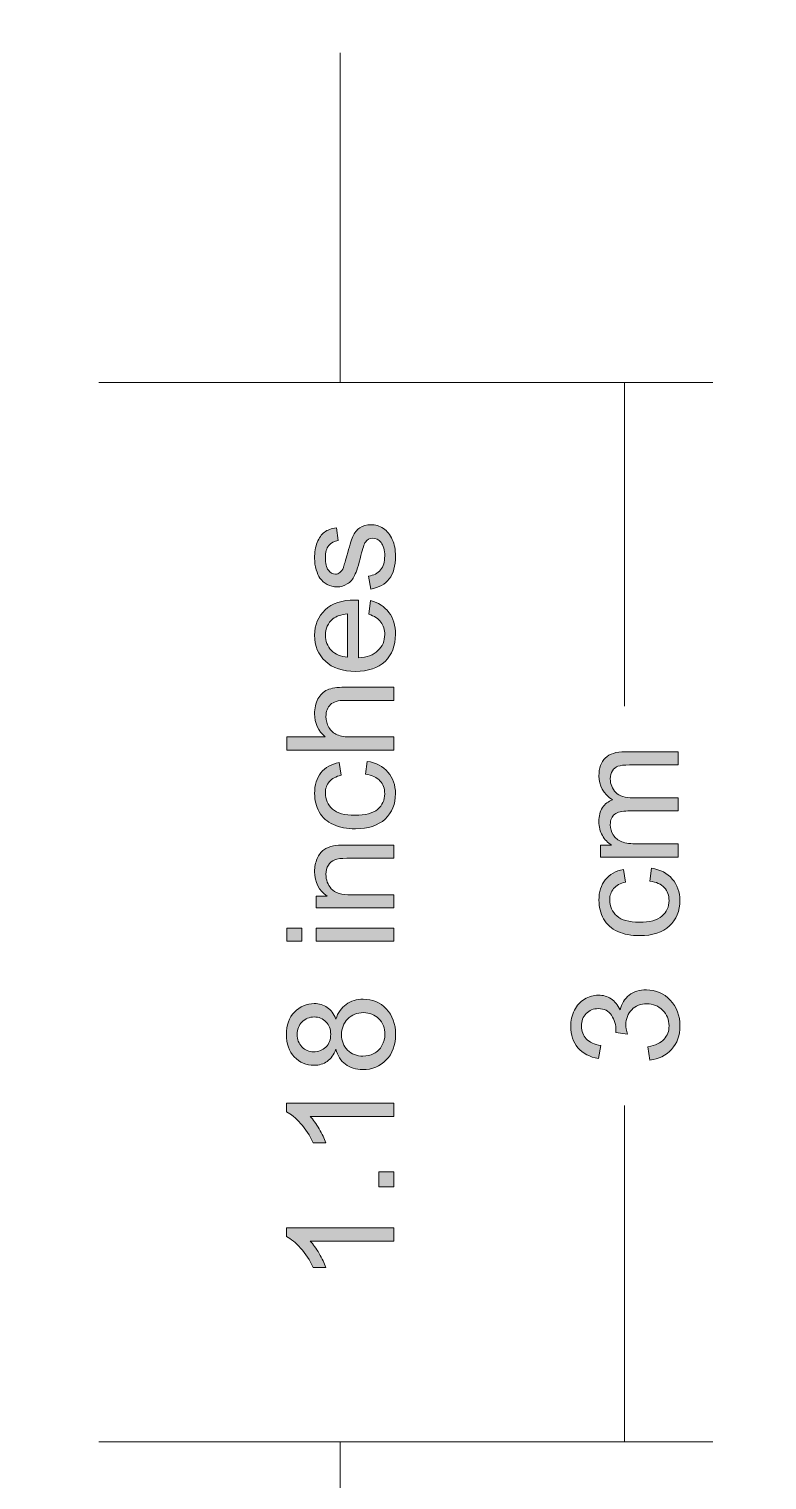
# Model space of a CAD drawing. Header units: centimetres. Extents: x 0 to 42, y -40 to 0.
# Drawn here: x 7.142 to 9.231, y -35.99 to -31.88 of the extents above; entities that cross this region are included whole.
import ezdxf

# ---------------------------------------------------------------- set-up
doc = ezdxf.new("R2010")
doc.units = ezdxf.units.CM
doc.header["$MEASUREMENT"] = 0

msp = doc.modelspace()

# ---------------------------------------------------------------- hatches: boundary and pattern name
at = {"true_color": 0x3374a9}
h = msp.add_hatch(color=155, dxfattribs=at)
edge = h.paths.add_edge_path()
edge.add_spline(control_points=[(8.1747, -35.2759), (8.1747, -35.2759), (8.1747, -35.3132), (8.1747, -35.3132), (8.1747, -35.3132), (7.9375, -35.3132), (7.9375, -35.3132), (7.9461, -35.3221), (7.9546, -35.3339), (7.9632, -35.3484), (7.9717, -35.363), (7.9781, -35.3761), (7.9823, -35.3877), (7.9823, -35.3877), (7.9464, -35.3877), (7.9464, -35.3877), (7.9366, -35.3669), (7.9248, -35.3486), (7.9108, -35.3331), (7.8969, -35.3175), (7.8834, -35.3064), (7.8703, -35.2999), (7.8703, -35.2999), (7.8703, -35.2759), (7.8703, -35.2759), (7.8703, -35.2759), (8.1747, -35.2759), (8.1747, -35.2759), (8.1747, -35.2759), (8.1747, -35.2759), (8.1747, -35.2759)], knot_values=[0, 0, 0, 0, 1, 1, 1, 2, 2, 2, 3, 3, 3, 4, 4, 4, 5, 5, 5, 6, 6, 6, 7, 7, 7, 8, 8, 8, 9, 9, 9, 10, 10, 10, 10], degree=3, periodic=1)
h.paths.add_polyline_path([(8.1747, -35.1594), (8.1323, -35.1594), (8.1323, -35.1171), (8.1747, -35.1171)])
edge = h.paths.add_edge_path()
edge.add_spline(control_points=[(8.1747, -34.9228), (8.1747, -34.9228), (8.1747, -34.9601), (8.1747, -34.9601), (8.1747, -34.9601), (7.9375, -34.9601), (7.9375, -34.9601), (7.9461, -34.9691), (7.9546, -34.9808), (7.9632, -34.9954), (7.9717, -35.0099), (7.9781, -35.023), (7.9823, -35.0346), (7.9823, -35.0346), (7.9464, -35.0346), (7.9464, -35.0346), (7.9366, -35.0138), (7.9248, -34.9956), (7.9108, -34.98), (7.8969, -34.9644), (7.8834, -34.9533), (7.8703, -34.9468), (7.8703, -34.9468), (7.8703, -34.9228), (7.8703, -34.9228), (7.8703, -34.9228), (8.1747, -34.9228), (8.1747, -34.9228), (8.1747, -34.9228), (8.1747, -34.9228), (8.1747, -34.9228)], knot_values=[0, 0, 0, 0, 1, 1, 1, 2, 2, 2, 3, 3, 3, 4, 4, 4, 5, 5, 5, 6, 6, 6, 7, 7, 7, 8, 8, 8, 9, 9, 9, 10, 10, 10, 10], degree=3, periodic=1)
edge = h.paths.add_edge_path()
edge.add_spline(control_points=[(8.0104, -34.7697), (8.0047, -34.7852), (7.9966, -34.7966), (7.9862, -34.8041), (7.9756, -34.8115), (7.9631, -34.8153), (7.9485, -34.8153), (7.9264, -34.8153), (7.9079, -34.8073), (7.8929, -34.7915), (7.8779, -34.7757), (7.8703, -34.7546), (7.8703, -34.7283), (7.8703, -34.7019), (7.878, -34.6806), (7.8934, -34.6645), (7.9088, -34.6485), (7.9275, -34.6404), (7.9495, -34.6404), (7.9636, -34.6404), (7.9759, -34.6441), (7.9862, -34.6514), (7.9967, -34.6588), (8.0047, -34.6699), (8.0104, -34.6849), (8.0164, -34.6664), (8.0262, -34.6523), (8.0397, -34.6427), (8.0532, -34.633), (8.0693, -34.6281), (8.088, -34.6281), (8.1139, -34.6281), (8.1357, -34.6373), (8.1533, -34.6556), (8.1709, -34.6739), (8.1798, -34.698), (8.1798, -34.7278), (8.1798, -34.7577), (8.1709, -34.7817), (8.1532, -34.8001), (8.1355, -34.8184), (8.1134, -34.8275), (8.087, -34.8275), (8.0673, -34.8275), (8.0508, -34.8225), (8.0375, -34.8125), (8.0242, -34.8025), (8.0152, -34.7882), (8.0104, -34.7697), (8.0104, -34.7697), (8.0104, -34.7697), (8.0104, -34.7697)], knot_values=[0, 0, 0, 0, 1, 1, 1, 2, 2, 2, 3, 3, 3, 4, 4, 4, 5, 5, 5, 6, 6, 6, 7, 7, 7, 8, 8, 8, 9, 9, 9, 10, 10, 10, 11, 11, 11, 12, 12, 12, 13, 13, 13, 14, 14, 14, 15, 15, 15, 16, 16, 16, 17, 17, 17, 17], degree=3, periodic=1)
edge = h.paths.add_edge_path()
edge.add_spline(control_points=[(7.9471, -34.7772), (7.9615, -34.7772), (7.9733, -34.7726), (7.9823, -34.7635), (7.9915, -34.7543), (7.996, -34.7423), (7.996, -34.7274), (7.996, -34.7129), (7.9915, -34.7012), (7.9825, -34.6921), (7.9735, -34.683), (7.9624, -34.6785), (7.9493, -34.6785), (7.9356, -34.6785), (7.9241, -34.6832), (7.9148, -34.6926), (7.9054, -34.7019), (7.9008, -34.7137), (7.9008, -34.7278), (7.9008, -34.7422), (7.9054, -34.7539), (7.9145, -34.7633), (7.9236, -34.7725), (7.9344, -34.7772), (7.9471, -34.7772), (7.9471, -34.7772), (7.9471, -34.7772), (7.9471, -34.7772)], knot_values=[0, 0, 0, 0, 1, 1, 1, 2, 2, 2, 3, 3, 3, 4, 4, 4, 5, 5, 5, 6, 6, 6, 7, 7, 7, 8, 8, 8, 9, 9, 9, 9], degree=3, periodic=1)
edge = h.paths.add_edge_path()
edge.add_spline(control_points=[(8.0873, -34.7894), (8.0979, -34.7894), (8.1081, -34.787), (8.1181, -34.782), (8.128, -34.7771), (8.1357, -34.7696), (8.1411, -34.7596), (8.1465, -34.7496), (8.1493, -34.7389), (8.1493, -34.7276), (8.1493, -34.7096), (8.1436, -34.695), (8.1321, -34.6834), (8.1207, -34.6719), (8.1062, -34.6662), (8.0885, -34.6662), (8.0706, -34.6662), (8.0558, -34.6722), (8.0441, -34.6839), (8.0324, -34.6958), (8.0265, -34.7108), (8.0265, -34.7287), (8.0265, -34.7464), (8.0323, -34.7608), (8.0439, -34.7723), (8.0554, -34.7837), (8.0699, -34.7894), (8.0873, -34.7894), (8.0873, -34.7894), (8.0873, -34.7894), (8.0873, -34.7894)], knot_values=[0, 0, 0, 0, 1, 1, 1, 2, 2, 2, 3, 3, 3, 4, 4, 4, 5, 5, 5, 6, 6, 6, 7, 7, 7, 8, 8, 8, 9, 9, 9, 10, 10, 10, 10], degree=3, periodic=1)
h.paths.add_polyline_path([(7.9139, -34.4639), (7.8716, -34.4639), (7.8716, -34.4266), (7.9139, -34.4266)])
h.paths.add_polyline_path([(8.1747, -34.4639), (7.955, -34.4639), (7.955, -34.4266), (8.1747, -34.4266)])
edge = h.paths.add_edge_path()
edge.add_spline(control_points=[(8.1747, -34.3698), (8.1747, -34.3698), (7.955, -34.3698), (7.955, -34.3698), (7.955, -34.3698), (7.955, -34.3364), (7.955, -34.3364), (7.955, -34.3364), (7.9862, -34.3364), (7.9862, -34.3364), (7.9622, -34.3203), (7.9503, -34.297), (7.9503, -34.2666), (7.9503, -34.2533), (7.9527, -34.2412), (7.9574, -34.2301), (7.9622, -34.219), (7.9684, -34.2107), (7.9761, -34.2052), (7.9838, -34.1997), (7.993, -34.1958), (8.0036, -34.1936), (8.0105, -34.1923), (8.0226, -34.1916), (8.0398, -34.1916), (8.0398, -34.1916), (8.1747, -34.1916), (8.1747, -34.1916), (8.1747, -34.1916), (8.1747, -34.2289), (8.1747, -34.2289), (8.1747, -34.2289), (8.0412, -34.2289), (8.0412, -34.2289), (8.026, -34.2289), (8.0147, -34.2303), (8.0072, -34.2332), (7.9997, -34.2361), (7.9937, -34.2412), (7.9892, -34.2485), (7.9848, -34.2559), (7.9825, -34.2646), (7.9825, -34.2744), (7.9825, -34.2902), (7.9875, -34.3039), (7.9976, -34.3154), (8.0076, -34.3269), (8.0267, -34.3326), (8.0548, -34.3326), (8.0548, -34.3326), (8.1747, -34.3326), (8.1747, -34.3326), (8.1747, -34.3326), (8.1747, -34.3698), (8.1747, -34.3698), (8.1747, -34.3698), (8.1747, -34.3698), (8.1747, -34.3698)], knot_values=[0, 0, 0, 0, 1, 1, 1, 2, 2, 2, 3, 3, 3, 4, 4, 4, 5, 5, 5, 6, 6, 6, 7, 7, 7, 8, 8, 8, 9, 9, 9, 10, 10, 10, 11, 11, 11, 12, 12, 12, 13, 13, 13, 14, 14, 14, 15, 15, 15, 16, 16, 16, 17, 17, 17, 18, 18, 18, 19, 19, 19, 19], degree=3, periodic=1)
edge = h.paths.add_edge_path()
edge.add_spline(control_points=[(8.0942, -33.9909), (8.0942, -33.9909), (8.0993, -33.9545), (8.0993, -33.9545), (8.1244, -33.9585), (8.1439, -33.9687), (8.1581, -33.9851), (8.1723, -34.0015), (8.1793, -34.0218), (8.1793, -34.0457), (8.1793, -34.0757), (8.1695, -34.0998), (8.1499, -34.118), (8.1303, -34.1363), (8.1022, -34.1454), (8.0657, -34.1454), (8.042, -34.1454), (8.0213, -34.1414), (8.0035, -34.1336), (7.9858, -34.1258), (7.9725, -34.1139), (7.9637, -34.0978), (7.9548, -34.0818), (7.9503, -34.0643), (7.9503, -34.0454), (7.9503, -34.0216), (7.9563, -34.0021), (7.9684, -33.987), (7.9804, -33.9718), (7.9976, -33.9621), (8.0197, -33.9579), (8.0197, -33.9579), (8.0252, -33.9938), (8.0252, -33.9938), (8.0105, -33.9973), (7.9994, -34.0034), (7.9919, -34.0122), (7.9845, -34.0209), (7.9808, -34.0315), (7.9808, -34.0439), (7.9808, -34.0627), (7.9875, -34.0779), (8.0009, -34.0897), (8.0144, -34.1014), (8.0356, -34.1073), (8.0646, -34.1073), (8.0941, -34.1073), (8.1155, -34.1016), (8.1288, -34.0904), (8.1421, -34.079), (8.1489, -34.0643), (8.1489, -34.0461), (8.1489, -34.0314), (8.1444, -34.0192), (8.1355, -34.0095), (8.1266, -33.9997), (8.1128, -33.9935), (8.0942, -33.9909), (8.0942, -33.9909), (8.0942, -33.9909), (8.0942, -33.9909)], knot_values=[0, 0, 0, 0, 1, 1, 1, 2, 2, 2, 3, 3, 3, 4, 4, 4, 5, 5, 5, 6, 6, 6, 7, 7, 7, 8, 8, 8, 9, 9, 9, 10, 10, 10, 11, 11, 11, 12, 12, 12, 13, 13, 13, 14, 14, 14, 15, 15, 15, 16, 16, 16, 17, 17, 17, 18, 18, 18, 19, 19, 19, 20, 20, 20, 20], degree=3, periodic=1)
edge = h.paths.add_edge_path()
edge.add_spline(control_points=[(8.1747, -33.9227), (8.1747, -33.9227), (7.8716, -33.9227), (7.8716, -33.9227), (7.8716, -33.9227), (7.8716, -33.8855), (7.8716, -33.8855), (7.8716, -33.8855), (7.9806, -33.8855), (7.9806, -33.8855), (7.9604, -33.8682), (7.9503, -33.8464), (7.9503, -33.82), (7.9503, -33.8038), (7.9535, -33.7898), (7.9599, -33.7778), (7.9663, -33.7659), (7.9751, -33.7573), (7.9864, -33.7522), (7.9977, -33.747), (8.0142, -33.7445), (8.0356, -33.7445), (8.0356, -33.7445), (8.1747, -33.7445), (8.1747, -33.7445), (8.1747, -33.7445), (8.1747, -33.7817), (8.1747, -33.7817), (8.1747, -33.7817), (8.0358, -33.7817), (8.0358, -33.7817), (8.0172, -33.7817), (8.0036, -33.7858), (7.9952, -33.7938), (7.9867, -33.8018), (7.9825, -33.8131), (7.9825, -33.8278), (7.9825, -33.8387), (7.9853, -33.849), (7.991, -33.8587), (7.9967, -33.8683), (8.0045, -33.8752), (8.0143, -33.8793), (8.0241, -33.8834), (8.0375, -33.8855), (8.0547, -33.8855), (8.0547, -33.8855), (8.1747, -33.8855), (8.1747, -33.8855), (8.1747, -33.8855), (8.1747, -33.9227), (8.1747, -33.9227), (8.1747, -33.9227), (8.1747, -33.9227), (8.1747, -33.9227)], knot_values=[0, 0, 0, 0, 1, 1, 1, 2, 2, 2, 3, 3, 3, 4, 4, 4, 5, 5, 5, 6, 6, 6, 7, 7, 7, 8, 8, 8, 9, 9, 9, 10, 10, 10, 11, 11, 11, 12, 12, 12, 13, 13, 13, 14, 14, 14, 15, 15, 15, 16, 16, 16, 17, 17, 17, 18, 18, 18, 18], degree=3, periodic=1)
edge = h.paths.add_edge_path()
edge.add_spline(control_points=[(8.1036, -33.5374), (8.1036, -33.5374), (8.1086, -33.4989), (8.1086, -33.4989), (8.131, -33.5049), (8.1484, -33.5161), (8.1608, -33.5325), (8.1731, -33.5488), (8.1793, -33.5697), (8.1793, -33.5952), (8.1793, -33.6272), (8.1695, -33.6526), (8.1497, -33.6714), (8.13, -33.6902), (8.1023, -33.6996), (8.0667, -33.6996), (8.0298, -33.6996), (8.0012, -33.6901), (7.9809, -33.6711), (7.9605, -33.6521), (7.9503, -33.6275), (7.9503, -33.5973), (7.9503, -33.568), (7.9603, -33.5441), (7.9802, -33.5255), (8.0002, -33.5069), (8.0283, -33.4976), (8.0645, -33.4976), (8.0667, -33.4976), (8.07, -33.4977), (8.0743, -33.4978), (8.0743, -33.4978), (8.0743, -33.6615), (8.0743, -33.6615), (8.0984, -33.66), (8.1169, -33.6533), (8.1297, -33.641), (8.1424, -33.6288), (8.1489, -33.6135), (8.1489, -33.5952), (8.1489, -33.5816), (8.1453, -33.5699), (8.1381, -33.5603), (8.1309, -33.5507), (8.1194, -33.5431), (8.1036, -33.5374), (8.1036, -33.5374), (8.1036, -33.5374), (8.1036, -33.5374)], knot_values=[0, 0, 0, 0, 1, 1, 1, 2, 2, 2, 3, 3, 3, 4, 4, 4, 5, 5, 5, 6, 6, 6, 7, 7, 7, 8, 8, 8, 9, 9, 9, 10, 10, 10, 11, 11, 11, 12, 12, 12, 13, 13, 13, 14, 14, 14, 15, 15, 15, 16, 16, 16, 16], degree=3, periodic=1)
edge = h.paths.add_edge_path()
edge.add_spline(control_points=[(8.0439, -33.6593), (8.0439, -33.6593), (8.0439, -33.537), (8.0439, -33.537), (8.0254, -33.5386), (8.0116, -33.5433), (8.0023, -33.551), (7.988, -33.5628), (7.9808, -33.5782), (7.9808, -33.597), (7.9808, -33.6141), (7.9865, -33.6284), (7.9979, -33.6401), (8.0094, -33.6516), (8.0247, -33.6581), (8.0439, -33.6593), (8.0439, -33.6593), (8.0439, -33.6593), (8.0439, -33.6593)], knot_values=[0, 0, 0, 0, 1, 1, 1, 2, 2, 2, 3, 3, 3, 4, 4, 4, 5, 5, 5, 6, 6, 6, 6], degree=3, periodic=1)
edge = h.paths.add_edge_path()
edge.add_spline(control_points=[(8.1091, -33.4667), (8.1091, -33.4667), (8.1031, -33.4298), (8.1031, -33.4298), (8.1179, -33.4278), (8.1292, -33.422), (8.1371, -33.4125), (8.1449, -33.4031), (8.1489, -33.3898), (8.1489, -33.3729), (8.1489, -33.3557), (8.1454, -33.343), (8.1384, -33.3347), (8.1315, -33.3265), (8.1233, -33.3223), (8.1139, -33.3223), (8.1055, -33.3223), (8.0989, -33.326), (8.0941, -33.3335), (8.0908, -33.3387), (8.0866, -33.3514), (8.0815, -33.3716), (8.0746, -33.3988), (8.0687, -33.4176), (8.0637, -33.4282), (8.0586, -33.4387), (8.0517, -33.4467), (8.0428, -33.4521), (8.034, -33.4576), (8.0242, -33.4603), (8.0135, -33.4603), (8.0036, -33.4603), (7.9946, -33.4581), (7.9863, -33.4536), (7.978, -33.4491), (7.9711, -33.443), (7.9655, -33.4353), (7.9613, -33.4295), (7.9577, -33.4216), (7.9548, -33.4117), (7.9518, -33.4017), (7.9503, -33.391), (7.9503, -33.3796), (7.9503, -33.3624), (7.9528, -33.3473), (7.9578, -33.3343), (7.9627, -33.3212), (7.9695, -33.3116), (7.978, -33.3054), (7.9865, -33.2993), (7.9979, -33.295), (8.0121, -33.2927), (8.0121, -33.2927), (8.0172, -33.3291), (8.0172, -33.3291), (8.0058, -33.3307), (7.9968, -33.3355), (7.9904, -33.3434), (7.984, -33.3513), (7.9808, -33.3624), (7.9808, -33.3769), (7.9808, -33.3939), (7.9836, -33.4061), (7.9893, -33.4134), (7.9949, -33.4206), (8.0015, -33.4243), (8.0091, -33.4243), (8.0139, -33.4243), (8.0183, -33.4228), (8.0221, -33.4198), (8.0261, -33.4168), (8.0294, -33.412), (8.032, -33.4056), (8.0334, -33.4018), (8.0366, -33.3909), (8.0415, -33.3727), (8.0485, -33.3465), (8.0543, -33.3282), (8.0588, -33.3177), (8.0632, -33.3073), (8.0698, -33.2991), (8.0782, -33.2932), (8.0868, -33.2872), (8.0974, -33.2842), (8.1101, -33.2842), (8.1224, -33.2842), (8.134, -33.2878), (8.145, -33.2951), (8.1559, -33.3023), (8.1644, -33.3128), (8.1704, -33.3264), (8.1764, -33.3401), (8.1793, -33.3555), (8.1793, -33.3727), (8.1793, -33.4013), (8.1734, -33.423), (8.1616, -33.438), (8.1498, -33.453), (8.1323, -33.4625), (8.1091, -33.4667)], knot_values=[0, 0, 0, 0, 1, 1, 1, 2, 2, 2, 3, 3, 3, 4, 4, 4, 5, 5, 5, 6, 6, 6, 7, 7, 7, 8, 8, 8, 9, 9, 9, 10, 10, 10, 11, 11, 11, 12, 12, 12, 13, 13, 13, 14, 14, 14, 15, 15, 15, 16, 16, 16, 17, 17, 17, 18, 18, 18, 19, 19, 19, 20, 20, 20, 21, 21, 21, 22, 22, 22, 23, 23, 23, 24, 24, 24, 25, 25, 25, 26, 26, 26, 27, 27, 27, 28, 28, 28, 29, 29, 29, 30, 30, 30, 31, 31, 31, 32, 32, 32, 33, 33, 33, 33], degree=3, periodic=1)
h = msp.add_hatch(color=155, dxfattribs=at)
edge = h.paths.add_edge_path()
edge.add_spline(control_points=[(8.8995, -34.8003), (8.8995, -34.8003), (8.8944, -34.7631), (8.8944, -34.7631), (8.9156, -34.7588), (8.9308, -34.7516), (8.9401, -34.7413), (8.9494, -34.7311), (8.9541, -34.7186), (8.9541, -34.7037), (8.9541, -34.686), (8.948, -34.6711), (8.9359, -34.6591), (8.9238, -34.6471), (8.9087, -34.6412), (8.8908, -34.6412), (8.8737, -34.6412), (8.8596, -34.6467), (8.8485, -34.6579), (8.8374, -34.6691), (8.8318, -34.6833), (8.8318, -34.7006), (8.8318, -34.7076), (8.8332, -34.7164), (8.836, -34.7269), (8.836, -34.7269), (8.8034, -34.7227), (8.8034, -34.7227), (8.8037, -34.7202), (8.8038, -34.7182), (8.8038, -34.7167), (8.8038, -34.7008), (8.7996, -34.6865), (8.7914, -34.6737), (8.7831, -34.661), (8.7704, -34.6547), (8.7533, -34.6547), (8.7397, -34.6547), (8.7284, -34.6594), (8.7194, -34.6686), (8.7105, -34.6778), (8.706, -34.6898), (8.706, -34.7044), (8.706, -34.7189), (8.7106, -34.731), (8.7198, -34.7406), (8.7289, -34.7503), (8.7427, -34.7565), (8.761, -34.7593), (8.761, -34.7593), (8.7543, -34.7965), (8.7543, -34.7965), (8.7293, -34.7919), (8.7099, -34.7816), (8.6961, -34.7655), (8.6824, -34.7494), (8.6755, -34.7293), (8.6755, -34.7053), (8.6755, -34.6888), (8.6791, -34.6735), (8.6862, -34.6596), (8.6932, -34.6457), (8.7029, -34.635), (8.7151, -34.6277), (8.7274, -34.6203), (8.7404, -34.6166), (8.7541, -34.6166), (8.7672, -34.6166), (8.779, -34.6201), (8.7898, -34.6271), (8.8005, -34.6342), (8.809, -34.6446), (8.8154, -34.6584), (8.8195, -34.6404), (8.8281, -34.6265), (8.8411, -34.6166), (8.8541, -34.6067), (8.8705, -34.6018), (8.89, -34.6018), (8.9165, -34.6018), (8.939, -34.6114), (8.9574, -34.6307), (8.9758, -34.65), (8.985, -34.6745), (8.985, -34.7039), (8.985, -34.7305), (8.977, -34.7526), (8.9611, -34.7702), (8.9453, -34.7878), (8.9247, -34.7978), (8.8995, -34.8003), (8.8995, -34.8003), (8.8995, -34.8003), (8.8995, -34.8003)], knot_values=[0, 0, 0, 0, 1, 1, 1, 2, 2, 2, 3, 3, 3, 4, 4, 4, 5, 5, 5, 6, 6, 6, 7, 7, 7, 8, 8, 8, 9, 9, 9, 10, 10, 10, 11, 11, 11, 12, 12, 12, 13, 13, 13, 14, 14, 14, 15, 15, 15, 16, 16, 16, 17, 17, 17, 18, 18, 18, 19, 19, 19, 20, 20, 20, 21, 21, 21, 22, 22, 22, 23, 23, 23, 24, 24, 24, 25, 25, 25, 26, 26, 26, 27, 27, 27, 28, 28, 28, 29, 29, 29, 30, 30, 30, 31, 31, 31, 31], degree=3, periodic=1)
edge = h.paths.add_edge_path()
edge.add_spline(control_points=[(8.8995, -34.2936), (8.8995, -34.2936), (8.9046, -34.2572), (8.9046, -34.2572), (8.9296, -34.2612), (8.9492, -34.2714), (8.9633, -34.2878), (8.9775, -34.3042), (8.9846, -34.3245), (8.9846, -34.3484), (8.9846, -34.3784), (8.9748, -34.4025), (8.9552, -34.4207), (8.9355, -34.439), (8.9074, -34.4481), (8.8709, -34.4481), (8.8472, -34.4481), (8.8265, -34.4442), (8.8087, -34.4363), (8.791, -34.4285), (8.7777, -34.4166), (8.7689, -34.4005), (8.76, -34.3845), (8.7555, -34.367), (8.7555, -34.3481), (8.7555, -34.3243), (8.7615, -34.3048), (8.7736, -34.2897), (8.7857, -34.2745), (8.8028, -34.2648), (8.825, -34.2606), (8.825, -34.2606), (8.8305, -34.2966), (8.8305, -34.2966), (8.8157, -34.3), (8.8046, -34.3061), (8.7972, -34.3149), (8.7898, -34.3237), (8.786, -34.3342), (8.786, -34.3466), (8.786, -34.3654), (8.7927, -34.3807), (8.8061, -34.3924), (8.8196, -34.4041), (8.8408, -34.41), (8.8698, -34.41), (8.8993, -34.41), (8.9207, -34.4044), (8.9341, -34.3931), (8.9474, -34.3817), (8.9541, -34.367), (8.9541, -34.3488), (8.9541, -34.3342), (8.9496, -34.322), (8.9407, -34.3122), (8.9318, -34.3024), (8.918, -34.2962), (8.8995, -34.2936), (8.8995, -34.2936), (8.8995, -34.2936), (8.8995, -34.2936)], knot_values=[0, 0, 0, 0, 1, 1, 1, 2, 2, 2, 3, 3, 3, 4, 4, 4, 5, 5, 5, 6, 6, 6, 7, 7, 7, 8, 8, 8, 9, 9, 9, 10, 10, 10, 11, 11, 11, 12, 12, 12, 13, 13, 13, 14, 14, 14, 15, 15, 15, 16, 16, 16, 17, 17, 17, 18, 18, 18, 19, 19, 19, 20, 20, 20, 20], degree=3, periodic=1)
edge = h.paths.add_edge_path()
edge.add_spline(control_points=[(8.9799, -34.2254), (8.9799, -34.2254), (8.7602, -34.2254), (8.7602, -34.2254), (8.7602, -34.2254), (8.7602, -34.192), (8.7602, -34.192), (8.7602, -34.192), (8.7913, -34.192), (8.7913, -34.192), (8.7805, -34.1851), (8.7718, -34.176), (8.7653, -34.1645), (8.7588, -34.1531), (8.7555, -34.1401), (8.7555, -34.1255), (8.7555, -34.1093), (8.7589, -34.096), (8.7656, -34.0856), (8.7724, -34.0752), (8.7818, -34.0679), (8.7939, -34.0637), (8.7683, -34.0461), (8.7555, -34.0235), (8.7555, -33.9956), (8.7555, -33.9737), (8.7615, -33.9568), (8.7736, -33.9451), (8.7857, -33.9333), (8.8042, -33.9274), (8.8293, -33.9274), (8.8293, -33.9274), (8.9799, -33.9274), (8.9799, -33.9274), (8.9799, -33.9274), (8.9799, -33.9647), (8.9799, -33.9647), (8.9799, -33.9647), (8.8416, -33.9647), (8.8416, -33.9647), (8.8268, -33.9647), (8.8161, -33.9659), (8.8095, -33.9683), (8.803, -33.9707), (8.7977, -33.9751), (8.7937, -33.9815), (8.7897, -33.9879), (8.7877, -33.9953), (8.7877, -34.0039), (8.7877, -34.0194), (8.7929, -34.0322), (8.8031, -34.0425), (8.8134, -34.0527), (8.8298, -34.0578), (8.8524, -34.0578), (8.8524, -34.0578), (8.9799, -34.0578), (8.9799, -34.0578), (8.9799, -34.0578), (8.9799, -34.095), (8.9799, -34.095), (8.9799, -34.095), (8.8373, -34.095), (8.8373, -34.095), (8.8208, -34.095), (8.8084, -34.0981), (8.8001, -34.1041), (8.7919, -34.1102), (8.7877, -34.1202), (8.7877, -34.1339), (8.7877, -34.1444), (8.7905, -34.154), (8.796, -34.1629), (8.8015, -34.1718), (8.8095, -34.1782), (8.8202, -34.1823), (8.8308, -34.1862), (8.8461, -34.1882), (8.866, -34.1882), (8.866, -34.1882), (8.9799, -34.1882), (8.9799, -34.1882), (8.9799, -34.1882), (8.9799, -34.2254), (8.9799, -34.2254)], knot_values=[0, 0, 0, 0, 1, 1, 1, 2, 2, 2, 3, 3, 3, 4, 4, 4, 5, 5, 5, 6, 6, 6, 7, 7, 7, 8, 8, 8, 9, 9, 9, 10, 10, 10, 11, 11, 11, 12, 12, 12, 13, 13, 13, 14, 14, 14, 15, 15, 15, 16, 16, 16, 17, 17, 17, 18, 18, 18, 19, 19, 19, 20, 20, 20, 21, 21, 21, 22, 22, 22, 23, 23, 23, 24, 24, 24, 25, 25, 25, 26, 26, 26, 27, 27, 27, 28, 28, 28, 28], degree=3, periodic=1)

# ---------------------------------------------------------------- linework, layer by layer
at = {"color": 155, "lineweight": 9, "true_color": 0x3374a9}
for points in [[(8.0225, -32.8817), (8.0225, -31.9484)], [(7.3392, -32.8817), (9.0777, -32.8817)], [(7.3392, -32.8817), (8.2725, -32.8817)], [(8.8277, -32.8817), (8.8277, -33.7983)], [(8.8277, -34.9294), (8.8277, -35.8816)], [(7.3392, -35.8816), (9.0777, -35.8816)], [(7.3392, -35.8816), (8.2725, -35.8816)], [(8.0225, -36.8149), (8.0225, -35.8816)]]:
    msp.add_lwpolyline(points, dxfattribs=at)
at = {"lineweight": 0}
for points in [[(7.9139, -34.4639), (7.8716, -34.4639), (7.8716, -34.4266), (7.9139, -34.4266), (7.9139, -34.4639), (7.9139, -34.4639)], [(8.1747, -34.4639), (7.955, -34.4639), (7.955, -34.4266), (8.1747, -34.4266), (8.1747, -34.4639), (8.1747, -34.4639)], [(8.1747, -35.1594), (8.1323, -35.1594), (8.1323, -35.1171), (8.1747, -35.1171), (8.1747, -35.1594), (8.1747, -35.1594)]]:
    msp.add_lwpolyline(points, dxfattribs=at)
at = {"color": 1, "lineweight": 211, "true_color": 0xff0000}
msp.add_open_spline([(2.5206, -0.0067), (2.5206, -0.0067), (39.4678, -0.0067), (39.4678, -0.0067), (40.8573, -0.0067), (41.9942, -1.1436), (41.9942, -2.5331), (41.9942, -2.5331), (41.9942, -37.4804), (41.9942, -37.4804), (41.9942, -38.8699), (40.8573, -40.0067), (39.4678, -40.0067), (39.4678, -40.0067), (2.5206, -40.0067), (2.5206, -40.0067), (1.1311, -40.0067), (-0.0058, -38.8699), (-0.0058, -37.4804), (-0.0058, -37.4804), (-0.0058, -2.5331), (-0.0058, -2.5331), (-0.0058, -1.1436), (1.1311, -0.0067), (2.5206, -0.0067)], degree=3, knots=[0, 0, 0, 0, 1, 1, 1, 2, 2, 2, 3, 3, 3, 4, 4, 4, 5, 5, 5, 6, 6, 6, 7, 7, 7, 8, 8, 8, 8], dxfattribs=at)
at = {"lineweight": 0}
for points, knots in [([(8.1091, -33.4667), (8.1091, -33.4667), (8.1031, -33.4298), (8.1031, -33.4298), (8.1179, -33.4278), (8.1292, -33.422), (8.1371, -33.4125), (8.1449, -33.4031), (8.1489, -33.3898), (8.1489, -33.3729), (8.1489, -33.3557), (8.1454, -33.343), (8.1384, -33.3347), (8.1315, -33.3265), (8.1233, -33.3223), (8.1139, -33.3223), (8.1055, -33.3223), (8.0989, -33.326), (8.0941, -33.3335), (8.0908, -33.3387), (8.0866, -33.3514), (8.0815, -33.3716), (8.0746, -33.3988), (8.0687, -33.4176), (8.0637, -33.4282), (8.0586, -33.4387), (8.0517, -33.4467), (8.0428, -33.4521), (8.034, -33.4576), (8.0242, -33.4603), (8.0135, -33.4603), (8.0036, -33.4603), (7.9946, -33.4581), (7.9863, -33.4536), (7.978, -33.4491), (7.9711, -33.443), (7.9655, -33.4353), (7.9613, -33.4295), (7.9577, -33.4216), (7.9548, -33.4117), (7.9518, -33.4017), (7.9503, -33.391), (7.9503, -33.3796), (7.9503, -33.3624), (7.9528, -33.3473), (7.9578, -33.3343), (7.9627, -33.3212), (7.9695, -33.3116), (7.978, -33.3054), (7.9865, -33.2993), (7.9979, -33.295), (8.0121, -33.2927), (8.0121, -33.2927), (8.0172, -33.3291), (8.0172, -33.3291), (8.0058, -33.3307), (7.9968, -33.3355), (7.9904, -33.3434), (7.984, -33.3513), (7.9808, -33.3624), (7.9808, -33.3769), (7.9808, -33.3939), (7.9836, -33.4061), (7.9893, -33.4134), (7.9949, -33.4206), (8.0015, -33.4243), (8.0091, -33.4243), (8.0139, -33.4243), (8.0183, -33.4228), (8.0221, -33.4198), (8.0261, -33.4168), (8.0294, -33.412), (8.032, -33.4056), (8.0334, -33.4018), (8.0366, -33.3909), (8.0415, -33.3727), (8.0485, -33.3465), (8.0543, -33.3282), (8.0588, -33.3177), (8.0632, -33.3073), (8.0698, -33.2991), (8.0782, -33.2932), (8.0868, -33.2872), (8.0974, -33.2842), (8.1101, -33.2842), (8.1224, -33.2842), (8.134, -33.2878), (8.145, -33.2951), (8.1559, -33.3023), (8.1644, -33.3128), (8.1704, -33.3264), (8.1764, -33.3401), (8.1793, -33.3555), (8.1793, -33.3727), (8.1793, -33.4013), (8.1734, -33.423), (8.1616, -33.438), (8.1498, -33.453), (8.1323, -33.4625), (8.1091, -33.4667)], [0, 0, 0, 0, 1, 1, 1, 2, 2, 2, 3, 3, 3, 4, 4, 4, 5, 5, 5, 6, 6, 6, 7, 7, 7, 8, 8, 8, 9, 9, 9, 10, 10, 10, 11, 11, 11, 12, 12, 12, 13, 13, 13, 14, 14, 14, 15, 15, 15, 16, 16, 16, 17, 17, 17, 18, 18, 18, 19, 19, 19, 20, 20, 20, 21, 21, 21, 22, 22, 22, 23, 23, 23, 24, 24, 24, 25, 25, 25, 26, 26, 26, 27, 27, 27, 28, 28, 28, 29, 29, 29, 30, 30, 30, 31, 31, 31, 32, 32, 32, 33, 33, 33, 33]), ([(8.1036, -33.5374), (8.1036, -33.5374), (8.1086, -33.4989), (8.1086, -33.4989), (8.131, -33.5049), (8.1484, -33.5161), (8.1608, -33.5325), (8.1731, -33.5488), (8.1793, -33.5697), (8.1793, -33.5952), (8.1793, -33.6272), (8.1695, -33.6526), (8.1497, -33.6714), (8.13, -33.6902), (8.1023, -33.6996), (8.0667, -33.6996), (8.0298, -33.6996), (8.0012, -33.6901), (7.9809, -33.6711), (7.9605, -33.6521), (7.9503, -33.6275), (7.9503, -33.5973), (7.9503, -33.568), (7.9603, -33.5441), (7.9802, -33.5255), (8.0002, -33.5069), (8.0283, -33.4976), (8.0645, -33.4976), (8.0667, -33.4976), (8.07, -33.4977), (8.0743, -33.4978), (8.0743, -33.4978), (8.0743, -33.6615), (8.0743, -33.6615), (8.0984, -33.66), (8.1169, -33.6533), (8.1297, -33.641), (8.1424, -33.6288), (8.1489, -33.6135), (8.1489, -33.5952), (8.1489, -33.5816), (8.1453, -33.5699), (8.1381, -33.5603), (8.1309, -33.5507), (8.1194, -33.5431), (8.1036, -33.5374), (8.1036, -33.5374), (8.1036, -33.5374), (8.1036, -33.5374)], [0, 0, 0, 0, 1, 1, 1, 2, 2, 2, 3, 3, 3, 4, 4, 4, 5, 5, 5, 6, 6, 6, 7, 7, 7, 8, 8, 8, 9, 9, 9, 10, 10, 10, 11, 11, 11, 12, 12, 12, 13, 13, 13, 14, 14, 14, 15, 15, 15, 16, 16, 16, 16]), ([(8.0439, -33.6593), (8.0439, -33.6593), (8.0439, -33.537), (8.0439, -33.537), (8.0254, -33.5386), (8.0116, -33.5433), (8.0023, -33.551), (7.988, -33.5628), (7.9808, -33.5782), (7.9808, -33.597), (7.9808, -33.6141), (7.9865, -33.6284), (7.9979, -33.6401), (8.0094, -33.6516), (8.0247, -33.6581), (8.0439, -33.6593), (8.0439, -33.6593), (8.0439, -33.6593), (8.0439, -33.6593)], [0, 0, 0, 0, 1, 1, 1, 2, 2, 2, 3, 3, 3, 4, 4, 4, 5, 5, 5, 6, 6, 6, 6]), ([(8.1747, -33.9227), (8.1747, -33.9227), (7.8716, -33.9227), (7.8716, -33.9227), (7.8716, -33.9227), (7.8716, -33.8855), (7.8716, -33.8855), (7.8716, -33.8855), (7.9806, -33.8855), (7.9806, -33.8855), (7.9604, -33.8682), (7.9503, -33.8464), (7.9503, -33.82), (7.9503, -33.8038), (7.9535, -33.7898), (7.9599, -33.7778), (7.9663, -33.7659), (7.9751, -33.7573), (7.9864, -33.7522), (7.9977, -33.747), (8.0142, -33.7445), (8.0356, -33.7445), (8.0356, -33.7445), (8.1747, -33.7445), (8.1747, -33.7445), (8.1747, -33.7445), (8.1747, -33.7817), (8.1747, -33.7817), (8.1747, -33.7817), (8.0358, -33.7817), (8.0358, -33.7817), (8.0172, -33.7817), (8.0036, -33.7858), (7.9952, -33.7938), (7.9867, -33.8018), (7.9825, -33.8131), (7.9825, -33.8278), (7.9825, -33.8387), (7.9853, -33.849), (7.991, -33.8587), (7.9967, -33.8683), (8.0045, -33.8752), (8.0143, -33.8793), (8.0241, -33.8834), (8.0375, -33.8855), (8.0547, -33.8855), (8.0547, -33.8855), (8.1747, -33.8855), (8.1747, -33.8855), (8.1747, -33.8855), (8.1747, -33.9227), (8.1747, -33.9227), (8.1747, -33.9227), (8.1747, -33.9227), (8.1747, -33.9227)], [0, 0, 0, 0, 1, 1, 1, 2, 2, 2, 3, 3, 3, 4, 4, 4, 5, 5, 5, 6, 6, 6, 7, 7, 7, 8, 8, 8, 9, 9, 9, 10, 10, 10, 11, 11, 11, 12, 12, 12, 13, 13, 13, 14, 14, 14, 15, 15, 15, 16, 16, 16, 17, 17, 17, 18, 18, 18, 18]), ([(8.9799, -34.2254), (8.9799, -34.2254), (8.7602, -34.2254), (8.7602, -34.2254), (8.7602, -34.2254), (8.7602, -34.192), (8.7602, -34.192), (8.7602, -34.192), (8.7913, -34.192), (8.7913, -34.192), (8.7805, -34.1851), (8.7718, -34.176), (8.7653, -34.1645), (8.7588, -34.1531), (8.7555, -34.1401), (8.7555, -34.1255), (8.7555, -34.1093), (8.7589, -34.096), (8.7656, -34.0856), (8.7724, -34.0752), (8.7818, -34.0679), (8.7939, -34.0637), (8.7683, -34.0461), (8.7555, -34.0235), (8.7555, -33.9956), (8.7555, -33.9737), (8.7615, -33.9568), (8.7736, -33.9451), (8.7857, -33.9333), (8.8042, -33.9274), (8.8293, -33.9274), (8.8293, -33.9274), (8.9799, -33.9274), (8.9799, -33.9274), (8.9799, -33.9274), (8.9799, -33.9647), (8.9799, -33.9647), (8.9799, -33.9647), (8.8416, -33.9647), (8.8416, -33.9647), (8.8268, -33.9647), (8.8161, -33.9659), (8.8095, -33.9683), (8.803, -33.9707), (8.7977, -33.9751), (8.7937, -33.9815), (8.7897, -33.9879), (8.7877, -33.9953), (8.7877, -34.0039), (8.7877, -34.0194), (8.7929, -34.0322), (8.8031, -34.0425), (8.8134, -34.0527), (8.8298, -34.0578), (8.8524, -34.0578), (8.8524, -34.0578), (8.9799, -34.0578), (8.9799, -34.0578), (8.9799, -34.0578), (8.9799, -34.095), (8.9799, -34.095), (8.9799, -34.095), (8.8373, -34.095), (8.8373, -34.095), (8.8208, -34.095), (8.8084, -34.0981), (8.8001, -34.1041), (8.7919, -34.1102), (8.7877, -34.1202), (8.7877, -34.1339), (8.7877, -34.1444), (8.7905, -34.154), (8.796, -34.1629), (8.8015, -34.1718), (8.8095, -34.1782), (8.8202, -34.1823), (8.8308, -34.1862), (8.8461, -34.1882), (8.866, -34.1882), (8.866, -34.1882), (8.9799, -34.1882), (8.9799, -34.1882), (8.9799, -34.1882), (8.9799, -34.2254), (8.9799, -34.2254)], [0, 0, 0, 0, 1, 1, 1, 2, 2, 2, 3, 3, 3, 4, 4, 4, 5, 5, 5, 6, 6, 6, 7, 7, 7, 8, 8, 8, 9, 9, 9, 10, 10, 10, 11, 11, 11, 12, 12, 12, 13, 13, 13, 14, 14, 14, 15, 15, 15, 16, 16, 16, 17, 17, 17, 18, 18, 18, 19, 19, 19, 20, 20, 20, 21, 21, 21, 22, 22, 22, 23, 23, 23, 24, 24, 24, 25, 25, 25, 26, 26, 26, 27, 27, 27, 28, 28, 28, 28]), ([(8.0942, -33.9909), (8.0942, -33.9909), (8.0993, -33.9545), (8.0993, -33.9545), (8.1244, -33.9585), (8.1439, -33.9687), (8.1581, -33.9851), (8.1723, -34.0015), (8.1793, -34.0218), (8.1793, -34.0457), (8.1793, -34.0757), (8.1695, -34.0998), (8.1499, -34.118), (8.1303, -34.1363), (8.1022, -34.1454), (8.0657, -34.1454), (8.042, -34.1454), (8.0213, -34.1414), (8.0035, -34.1336), (7.9858, -34.1258), (7.9725, -34.1139), (7.9637, -34.0978), (7.9548, -34.0818), (7.9503, -34.0643), (7.9503, -34.0454), (7.9503, -34.0216), (7.9563, -34.0021), (7.9684, -33.987), (7.9804, -33.9718), (7.9976, -33.9621), (8.0197, -33.9579), (8.0197, -33.9579), (8.0252, -33.9938), (8.0252, -33.9938), (8.0105, -33.9973), (7.9994, -34.0034), (7.9919, -34.0122), (7.9845, -34.0209), (7.9808, -34.0315), (7.9808, -34.0439), (7.9808, -34.0627), (7.9875, -34.0779), (8.0009, -34.0897), (8.0144, -34.1014), (8.0356, -34.1073), (8.0646, -34.1073), (8.0941, -34.1073), (8.1155, -34.1016), (8.1288, -34.0904), (8.1421, -34.079), (8.1489, -34.0643), (8.1489, -34.0461), (8.1489, -34.0314), (8.1444, -34.0192), (8.1355, -34.0095), (8.1266, -33.9997), (8.1128, -33.9935), (8.0942, -33.9909), (8.0942, -33.9909), (8.0942, -33.9909), (8.0942, -33.9909)], [0, 0, 0, 0, 1, 1, 1, 2, 2, 2, 3, 3, 3, 4, 4, 4, 5, 5, 5, 6, 6, 6, 7, 7, 7, 8, 8, 8, 9, 9, 9, 10, 10, 10, 11, 11, 11, 12, 12, 12, 13, 13, 13, 14, 14, 14, 15, 15, 15, 16, 16, 16, 17, 17, 17, 18, 18, 18, 19, 19, 19, 20, 20, 20, 20]), ([(8.1747, -34.3698), (8.1747, -34.3698), (7.955, -34.3698), (7.955, -34.3698), (7.955, -34.3698), (7.955, -34.3364), (7.955, -34.3364), (7.955, -34.3364), (7.9862, -34.3364), (7.9862, -34.3364), (7.9622, -34.3203), (7.9503, -34.297), (7.9503, -34.2666), (7.9503, -34.2533), (7.9527, -34.2412), (7.9574, -34.2301), (7.9622, -34.219), (7.9684, -34.2107), (7.9761, -34.2052), (7.9838, -34.1997), (7.993, -34.1958), (8.0036, -34.1936), (8.0105, -34.1923), (8.0226, -34.1916), (8.0398, -34.1916), (8.0398, -34.1916), (8.1747, -34.1916), (8.1747, -34.1916), (8.1747, -34.1916), (8.1747, -34.2289), (8.1747, -34.2289), (8.1747, -34.2289), (8.0412, -34.2289), (8.0412, -34.2289), (8.026, -34.2289), (8.0147, -34.2303), (8.0072, -34.2332), (7.9997, -34.2361), (7.9937, -34.2412), (7.9892, -34.2485), (7.9848, -34.2559), (7.9825, -34.2646), (7.9825, -34.2744), (7.9825, -34.2902), (7.9875, -34.3039), (7.9976, -34.3154), (8.0076, -34.3269), (8.0267, -34.3326), (8.0548, -34.3326), (8.0548, -34.3326), (8.1747, -34.3326), (8.1747, -34.3326), (8.1747, -34.3326), (8.1747, -34.3698), (8.1747, -34.3698), (8.1747, -34.3698), (8.1747, -34.3698), (8.1747, -34.3698)], [0, 0, 0, 0, 1, 1, 1, 2, 2, 2, 3, 3, 3, 4, 4, 4, 5, 5, 5, 6, 6, 6, 7, 7, 7, 8, 8, 8, 9, 9, 9, 10, 10, 10, 11, 11, 11, 12, 12, 12, 13, 13, 13, 14, 14, 14, 15, 15, 15, 16, 16, 16, 17, 17, 17, 18, 18, 18, 19, 19, 19, 19]), ([(8.8995, -34.2936), (8.8995, -34.2936), (8.9046, -34.2572), (8.9046, -34.2572), (8.9296, -34.2612), (8.9492, -34.2714), (8.9633, -34.2878), (8.9775, -34.3042), (8.9846, -34.3245), (8.9846, -34.3484), (8.9846, -34.3784), (8.9748, -34.4025), (8.9552, -34.4207), (8.9355, -34.439), (8.9074, -34.4481), (8.8709, -34.4481), (8.8472, -34.4481), (8.8265, -34.4442), (8.8087, -34.4363), (8.791, -34.4285), (8.7777, -34.4166), (8.7689, -34.4005), (8.76, -34.3845), (8.7555, -34.367), (8.7555, -34.3481), (8.7555, -34.3243), (8.7615, -34.3048), (8.7736, -34.2897), (8.7857, -34.2745), (8.8028, -34.2648), (8.825, -34.2606), (8.825, -34.2606), (8.8305, -34.2966), (8.8305, -34.2966), (8.8157, -34.3), (8.8046, -34.3061), (8.7972, -34.3149), (8.7898, -34.3237), (8.786, -34.3342), (8.786, -34.3466), (8.786, -34.3654), (8.7927, -34.3807), (8.8061, -34.3924), (8.8196, -34.4041), (8.8408, -34.41), (8.8698, -34.41), (8.8993, -34.41), (8.9207, -34.4044), (8.9341, -34.3931), (8.9474, -34.3817), (8.9541, -34.367), (8.9541, -34.3488), (8.9541, -34.3342), (8.9496, -34.322), (8.9407, -34.3122), (8.9318, -34.3024), (8.918, -34.2962), (8.8995, -34.2936), (8.8995, -34.2936), (8.8995, -34.2936), (8.8995, -34.2936)], [0, 0, 0, 0, 1, 1, 1, 2, 2, 2, 3, 3, 3, 4, 4, 4, 5, 5, 5, 6, 6, 6, 7, 7, 7, 8, 8, 8, 9, 9, 9, 10, 10, 10, 11, 11, 11, 12, 12, 12, 13, 13, 13, 14, 14, 14, 15, 15, 15, 16, 16, 16, 17, 17, 17, 18, 18, 18, 19, 19, 19, 20, 20, 20, 20]), ([(8.0104, -34.7697), (8.0047, -34.7852), (7.9966, -34.7966), (7.9862, -34.8041), (7.9756, -34.8115), (7.9631, -34.8153), (7.9485, -34.8153), (7.9264, -34.8153), (7.9079, -34.8073), (7.8929, -34.7915), (7.8779, -34.7757), (7.8703, -34.7546), (7.8703, -34.7283), (7.8703, -34.7019), (7.878, -34.6806), (7.8934, -34.6645), (7.9088, -34.6485), (7.9275, -34.6404), (7.9495, -34.6404), (7.9636, -34.6404), (7.9759, -34.6441), (7.9862, -34.6514), (7.9967, -34.6588), (8.0047, -34.6699), (8.0104, -34.6849), (8.0164, -34.6664), (8.0262, -34.6523), (8.0397, -34.6427), (8.0532, -34.633), (8.0693, -34.6281), (8.088, -34.6281), (8.1139, -34.6281), (8.1357, -34.6373), (8.1533, -34.6556), (8.1709, -34.6739), (8.1798, -34.698), (8.1798, -34.7278), (8.1798, -34.7577), (8.1709, -34.7817), (8.1532, -34.8001), (8.1355, -34.8184), (8.1134, -34.8275), (8.087, -34.8275), (8.0673, -34.8275), (8.0508, -34.8225), (8.0375, -34.8125), (8.0242, -34.8025), (8.0152, -34.7882), (8.0104, -34.7697), (8.0104, -34.7697), (8.0104, -34.7697), (8.0104, -34.7697)], [0, 0, 0, 0, 1, 1, 1, 2, 2, 2, 3, 3, 3, 4, 4, 4, 5, 5, 5, 6, 6, 6, 7, 7, 7, 8, 8, 8, 9, 9, 9, 10, 10, 10, 11, 11, 11, 12, 12, 12, 13, 13, 13, 14, 14, 14, 15, 15, 15, 16, 16, 16, 17, 17, 17, 17]), ([(8.8995, -34.8003), (8.8995, -34.8003), (8.8944, -34.7631), (8.8944, -34.7631), (8.9156, -34.7588), (8.9308, -34.7516), (8.9401, -34.7413), (8.9494, -34.7311), (8.9541, -34.7186), (8.9541, -34.7037), (8.9541, -34.686), (8.948, -34.6711), (8.9359, -34.6591), (8.9238, -34.6471), (8.9087, -34.6412), (8.8908, -34.6412), (8.8737, -34.6412), (8.8596, -34.6467), (8.8485, -34.6579), (8.8374, -34.6691), (8.8318, -34.6833), (8.8318, -34.7006), (8.8318, -34.7076), (8.8332, -34.7164), (8.836, -34.7269), (8.836, -34.7269), (8.8034, -34.7227), (8.8034, -34.7227), (8.8037, -34.7202), (8.8038, -34.7182), (8.8038, -34.7167), (8.8038, -34.7008), (8.7996, -34.6865), (8.7914, -34.6737), (8.7831, -34.661), (8.7704, -34.6547), (8.7533, -34.6547), (8.7397, -34.6547), (8.7284, -34.6594), (8.7194, -34.6686), (8.7105, -34.6778), (8.706, -34.6898), (8.706, -34.7044), (8.706, -34.7189), (8.7106, -34.731), (8.7198, -34.7406), (8.7289, -34.7503), (8.7427, -34.7565), (8.761, -34.7593), (8.761, -34.7593), (8.7543, -34.7965), (8.7543, -34.7965), (8.7293, -34.7919), (8.7099, -34.7816), (8.6961, -34.7655), (8.6824, -34.7494), (8.6755, -34.7293), (8.6755, -34.7053), (8.6755, -34.6888), (8.6791, -34.6735), (8.6862, -34.6596), (8.6932, -34.6457), (8.7029, -34.635), (8.7151, -34.6277), (8.7274, -34.6203), (8.7404, -34.6166), (8.7541, -34.6166), (8.7672, -34.6166), (8.779, -34.6201), (8.7898, -34.6271), (8.8005, -34.6342), (8.809, -34.6446), (8.8154, -34.6584), (8.8195, -34.6404), (8.8281, -34.6265), (8.8411, -34.6166), (8.8541, -34.6067), (8.8705, -34.6018), (8.89, -34.6018), (8.9165, -34.6018), (8.939, -34.6114), (8.9574, -34.6307), (8.9758, -34.65), (8.985, -34.6745), (8.985, -34.7039), (8.985, -34.7305), (8.977, -34.7526), (8.9611, -34.7702), (8.9453, -34.7878), (8.9247, -34.7978), (8.8995, -34.8003), (8.8995, -34.8003), (8.8995, -34.8003), (8.8995, -34.8003)], [0, 0, 0, 0, 1, 1, 1, 2, 2, 2, 3, 3, 3, 4, 4, 4, 5, 5, 5, 6, 6, 6, 7, 7, 7, 8, 8, 8, 9, 9, 9, 10, 10, 10, 11, 11, 11, 12, 12, 12, 13, 13, 13, 14, 14, 14, 15, 15, 15, 16, 16, 16, 17, 17, 17, 18, 18, 18, 19, 19, 19, 20, 20, 20, 21, 21, 21, 22, 22, 22, 23, 23, 23, 24, 24, 24, 25, 25, 25, 26, 26, 26, 27, 27, 27, 28, 28, 28, 29, 29, 29, 30, 30, 30, 31, 31, 31, 31]), ([(7.9471, -34.7772), (7.9615, -34.7772), (7.9733, -34.7726), (7.9823, -34.7635), (7.9915, -34.7543), (7.996, -34.7423), (7.996, -34.7274), (7.996, -34.7129), (7.9915, -34.7012), (7.9825, -34.6921), (7.9735, -34.683), (7.9624, -34.6785), (7.9493, -34.6785), (7.9356, -34.6785), (7.9241, -34.6832), (7.9148, -34.6926), (7.9054, -34.7019), (7.9008, -34.7137), (7.9008, -34.7278), (7.9008, -34.7422), (7.9054, -34.7539), (7.9145, -34.7633), (7.9236, -34.7725), (7.9344, -34.7772), (7.9471, -34.7772), (7.9471, -34.7772), (7.9471, -34.7772), (7.9471, -34.7772)], [0, 0, 0, 0, 1, 1, 1, 2, 2, 2, 3, 3, 3, 4, 4, 4, 5, 5, 5, 6, 6, 6, 7, 7, 7, 8, 8, 8, 9, 9, 9, 9]), ([(8.0873, -34.7894), (8.0979, -34.7894), (8.1081, -34.787), (8.1181, -34.782), (8.128, -34.7771), (8.1357, -34.7696), (8.1411, -34.7596), (8.1465, -34.7496), (8.1493, -34.7389), (8.1493, -34.7276), (8.1493, -34.7096), (8.1436, -34.695), (8.1321, -34.6834), (8.1207, -34.6719), (8.1062, -34.6662), (8.0885, -34.6662), (8.0706, -34.6662), (8.0558, -34.6722), (8.0441, -34.6839), (8.0324, -34.6958), (8.0265, -34.7108), (8.0265, -34.7287), (8.0265, -34.7464), (8.0323, -34.7608), (8.0439, -34.7723), (8.0554, -34.7837), (8.0699, -34.7894), (8.0873, -34.7894), (8.0873, -34.7894), (8.0873, -34.7894), (8.0873, -34.7894)], [0, 0, 0, 0, 1, 1, 1, 2, 2, 2, 3, 3, 3, 4, 4, 4, 5, 5, 5, 6, 6, 6, 7, 7, 7, 8, 8, 8, 9, 9, 9, 10, 10, 10, 10]), ([(8.1747, -34.9228), (8.1747, -34.9228), (8.1747, -34.9601), (8.1747, -34.9601), (8.1747, -34.9601), (7.9375, -34.9601), (7.9375, -34.9601), (7.9461, -34.9691), (7.9546, -34.9808), (7.9632, -34.9954), (7.9717, -35.0099), (7.9781, -35.023), (7.9823, -35.0346), (7.9823, -35.0346), (7.9464, -35.0346), (7.9464, -35.0346), (7.9366, -35.0138), (7.9248, -34.9956), (7.9108, -34.98), (7.8969, -34.9644), (7.8834, -34.9533), (7.8703, -34.9468), (7.8703, -34.9468), (7.8703, -34.9228), (7.8703, -34.9228), (7.8703, -34.9228), (8.1747, -34.9228), (8.1747, -34.9228), (8.1747, -34.9228), (8.1747, -34.9228), (8.1747, -34.9228)], [0, 0, 0, 0, 1, 1, 1, 2, 2, 2, 3, 3, 3, 4, 4, 4, 5, 5, 5, 6, 6, 6, 7, 7, 7, 8, 8, 8, 9, 9, 9, 10, 10, 10, 10]), ([(8.1747, -35.2759), (8.1747, -35.2759), (8.1747, -35.3132), (8.1747, -35.3132), (8.1747, -35.3132), (7.9375, -35.3132), (7.9375, -35.3132), (7.9461, -35.3221), (7.9546, -35.3339), (7.9632, -35.3484), (7.9717, -35.363), (7.9781, -35.3761), (7.9823, -35.3877), (7.9823, -35.3877), (7.9464, -35.3877), (7.9464, -35.3877), (7.9366, -35.3669), (7.9248, -35.3486), (7.9108, -35.3331), (7.8969, -35.3175), (7.8834, -35.3064), (7.8703, -35.2999), (7.8703, -35.2999), (7.8703, -35.2759), (7.8703, -35.2759), (7.8703, -35.2759), (8.1747, -35.2759), (8.1747, -35.2759), (8.1747, -35.2759), (8.1747, -35.2759), (8.1747, -35.2759)], [0, 0, 0, 0, 1, 1, 1, 2, 2, 2, 3, 3, 3, 4, 4, 4, 5, 5, 5, 6, 6, 6, 7, 7, 7, 8, 8, 8, 9, 9, 9, 10, 10, 10, 10])]:
    msp.add_open_spline(points, degree=3, knots=knots, dxfattribs=at)

doc.saveas('drawing.dxf')
